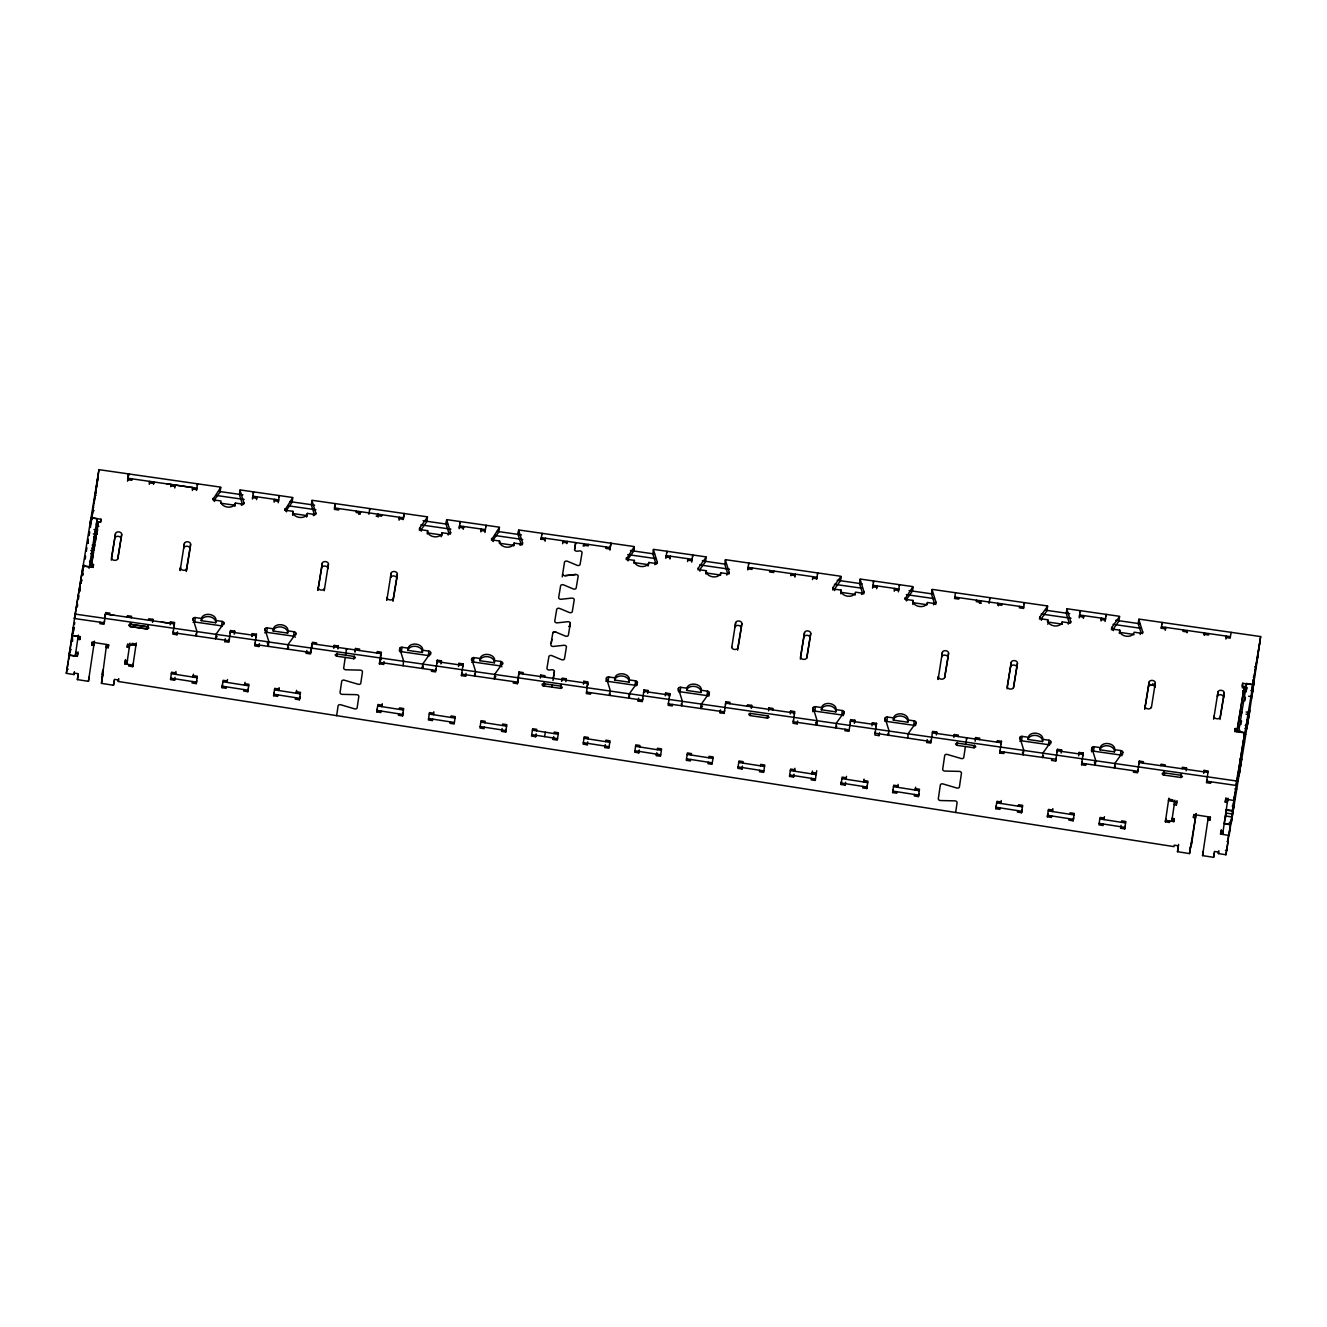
<?xml version="1.0" encoding="UTF-8"?>
<svg xmlns="http://www.w3.org/2000/svg" width="1327" height="1327" viewBox="0 0 1327 1327"><rect width="100%" height="100%" fill="white"/><g stroke="black" fill="none" stroke-linecap="round" stroke-linejoin="round"><path stroke-width="1.5" d="M1240.762 763.738L1241.06 761.582M92.326 545.215L94.051 544.684M1208.283 817.399L1202.561 855.616L1213.591 857.342L1214.47 851.453L1218.601 852.1L1218.385 853.576L1225.949 854.754L1228.172 841.418M1245.224 728.672L1246.766 728.921L1248.276 719.914M1245.29 728.191L1246.849 728.44L1249.354 711.902M668.443 703.028L668.344 703.857L724.36 711.902M999.961 751.513L1055.96 759.276M90.452 522.241L90.999 517.795L100.985 519.239L100.62 522.191L98.447 521.826L91.065 567.143M132.103 478.848L131.854 480.291L127.724 479.694L128.686 473.921L98.961 469.658L90.949 523.75M93.918 545.463L93.371 548.499L92.21 548.316M98.447 521.826L97.899 526.255L98.795 526.388M93.122 567.442L93.487 564.489L91.43 564.191M100.056 622.197L99.873 623.673L104.004 624.271L105.447 614.019L114.072 615.247M105.264 615.496L105.447 614.019M111.302 560.143L115.499 533.636A3.135 2.19 7 0 1 118.966 531.911A3.135 2.19 7 0 1 121.702 534.532L117.838 559.032M127.558 481.203L128.636 473.921L220.796 487.158L220.1 492.002L213.813 500.76M128.42 475.763L128.636 473.921M130.063 626.51L130.328 624.287L147.562 626.759L148.939 627.986L147.38 628.998L129.88 626.477L128.619 625.166L130.013 624.254L147.529 626.759L147.28 628.981L130.063 626.51L130.66 622.894L130.295 624.271M149.304 484.338L149.669 481.369L149.42 482.812L153.55 483.41M153.517 484.189L153.799 481.966L153.584 483.642M152.555 622.313L152.92 619.361L148.79 618.764L148.541 620.207M170.752 486.661L171.017 484.438L127.923 478.251M174.782 487.988L175.147 485.035L192.714 487.556L192.365 490.526M170.121 624.835L170.486 621.882L174.617 622.479L172.908 634.157L177.038 634.754L177.519 631.868M180.057 570.577L180.422 567.608A3.135 2.19 7 0 0 183.159 570.228A3.135 2.19 7 0 0 186.609 568.503L190.607 544.435A3.135 2.19 7 0 0 187.853 541.814A3.135 2.19 7 0 0 184.403 543.539L180.207 570.046M174.119 625.763L174.351 623.922L161.43 622.048M184.403 543.539L183.856 547.985A3.135 2.19 7 0 1 187.306 546.26A3.135 2.19 7 0 1 190.06 548.864L186.41 570.942M177.038 634.754L177.221 633.278M186.261 571.456L186.609 568.503M196.545 490.376L196.827 488.154L166.688 483.808M197.358 485.3L197.541 483.824L196.612 489.597L192.481 489L192.714 487.556M190.06 548.864L190.607 544.435M192.813 620.091L192.979 618.714A2.09 1.46 7 0 1 195.285 617.553L201.488 618.448A7.315 5.126 7 0 1 209.566 614.434A7.315 5.126 7 0 1 215.953 620.522L222.156 621.418A2.09 1.46 7 0 1 223.981 623.159L223.815 624.553M193.045 622.297A2.09 1.46 7 0 1 194.737 621.998L195.285 617.553M212.735 499.732L220.647 487.556M196.346 636.031L196.877 631.171L192.979 618.714M214.559 501.473L214.725 500.097A2.09 1.46 7 0 1 212.901 498.355M215.953 620.522L215.687 622.745L201.223 620.671L201.488 618.448M215.538 638.785L216.235 633.941L223.981 623.159M234.779 506.35A7.315 5.126 7 0 0 235.128 505.272L235.393 503.066L241.597 503.945A2.09 1.46 7 0 0 243.903 502.8L240.005 490.343M222.355 626.062A2.09 1.46 7 0 0 221.609 625.863L222.156 621.418M234.265 634.223L234.713 631.105L230.583 630.524L228.891 642.218L224.761 641.621L224.943 640.145M241.431 505.338L241.597 503.945M243.737 504.194L243.903 502.8M230.152 633.443L230.583 630.524M252.412 499.035L252.81 496.198L278.653 499.914L278.239 502.734M253.324 493.528L253.523 491.869L252.578 497.642L256.708 498.239L256.94 496.796L256.542 499.615M251.881 636.462L252.279 633.642L256.41 634.223L256.177 636.164M251.948 636.413L252.279 633.642M255.945 637.524L256.177 635.666L230.334 631.967M274.108 502.153L274.523 499.317L274.274 500.76L278.405 501.357L279.367 495.568L279.184 497.061M256.41 634.223L254.734 645.917L258.865 646.514L259.047 645.038M264.736 630.707L264.936 629.048A2.09 1.46 7 0 1 267.241 627.903L273.445 628.799A7.315 5.126 7 0 1 281.523 624.768A7.315 5.126 7 0 1 287.909 630.872L294.113 631.768A2.09 1.46 7 0 1 295.938 633.51L295.772 634.887M264.736 632.846A2.09 1.46 7 0 1 266.71 632.332L267.241 627.903M284.658 510.348L292.603 497.907M268.319 646.365L268.834 641.505L264.936 629.048M286.516 511.824L286.698 510.431A2.09 1.46 7 0 1 284.874 508.689M287.909 630.872L287.644 633.095L273.18 631.005L273.445 628.799M286.698 510.431L292.885 511.326L292.62 513.532L307.084 515.622L307.366 513.4L313.57 514.295A2.09 1.46 7 0 0 315.876 513.151L311.978 500.677M287.495 649.119L288.208 644.292L295.938 633.51M295.274 637.242A2.09 1.46 7 0 0 293.566 636.197L294.113 631.768M313.388 515.672L313.57 514.295M315.693 514.528L315.876 513.151M380.667 655.074L380.849 653.581L311.945 643.695L310.518 653.946L306.371 653.348L306.554 651.872M317.866 590.382L322.212 563.345A3.135 2.19 7 0 1 325.679 561.62A3.135 2.19 7 0 1 328.416 564.24L327.869 568.669A3.135 2.19 7 0 0 325.132 566.065A3.135 2.19 7 0 0 321.681 567.774L318.016 589.851M255.149 642.998L254.917 644.441L310.933 652.502L312.442 642.285L316.572 642.882L316.34 644.325M321.681 567.774L322.212 563.345M333.774 648.356L334.139 645.403L338.269 646L337.904 648.953M337.041 653.995L336.776 656.202L337.191 653.68M360.231 513.897L360.513 511.675L360.264 513.118L356.134 512.521L356.382 511.077M353.745 658.64L354.276 656.467L336.793 653.962L335.101 654.941L336.394 656.152L353.994 658.69L355.437 657.661L354.027 656.434M354.989 652.138L355.503 648.472L359.634 649.069L359.385 650.512M355.138 651.424L355.503 648.472M378.361 516.916L377.349 516.352L378.245 514.212M386.771 600.268L387.119 597.316A3.135 2.19 7 0 0 389.873 599.92A3.135 2.19 7 0 0 393.323 598.212L397.32 574.143A3.135 2.19 7 0 0 394.567 571.522A3.135 2.19 7 0 0 391.117 573.247L386.92 599.754M384.017 661.543L383.536 664.429L379.406 663.832L380.849 653.581M380.351 657.661L379.837 662.389L435.787 670.434L436.036 668.99M391.117 573.247L390.569 577.676A3.135 2.19 7 0 1 394.019 575.968A3.135 2.19 7 0 1 396.773 578.572L393.107 600.633M399.062 520.217L399.427 517.265L399.195 518.708L403.325 519.305L404.287 513.532L427.51 516.866L426.813 521.71L420.526 530.468M383.536 664.429L383.719 662.953M392.958 601.164L393.323 598.212M403.093 519.67L404.038 513.483L311.945 500.262L311.43 505.123L314.599 515.241M403.773 515.705L404.038 513.483M396.773 578.572L397.32 574.143M399.394 650.91L399.692 648.405A2.09 1.46 7 0 1 401.998 647.261L408.202 648.157A7.315 5.126 7 0 1 416.263 644.142A7.315 5.126 7 0 1 422.666 650.23L428.87 651.126A2.09 1.46 7 0 1 430.694 652.867L430.462 654.808M400.09 651.839A2.09 1.46 7 0 1 401.451 651.706L401.998 647.261M419.349 530.269L419.614 528.046L427.36 517.265M403.06 665.739L403.59 660.863L399.692 648.405M421.273 531.182L421.439 529.788A2.09 1.46 7 0 1 419.614 528.046M422.666 650.23L422.401 652.453L407.92 650.379L408.202 648.157M427.36 534.018A7.315 5.126 7 0 1 427.377 532.907L427.642 530.684L421.439 529.788M422.251 668.493L422.799 664.047M441.062 536.722A7.315 5.126 7 0 0 441.841 534.98L442.107 532.757L448.31 533.653A2.09 1.46 7 0 0 450.616 532.509L446.718 520.051L446.171 524.48L449.107 533.836M429.251 655.853A2.09 1.46 7 0 0 428.322 655.555L428.87 651.126M446.154 524.065L446.701 519.62L499.483 527.201L498.77 532.044L492.483 540.802M448.144 535.046L448.31 533.653M431.657 669.836L431.474 671.313L435.604 671.91L437.296 660.216L441.427 660.813L441.194 662.754M450.417 534.167L450.616 532.509M436.865 663.152L437.047 661.659L462.891 665.374M436.981 662.72L437.296 660.216M440.979 663.931L441.427 660.813M459.125 528.727L459.524 525.907L485.35 529.606L485.135 531.463M460.021 523.419L460.237 521.561L459.291 527.35L463.422 527.93L463.654 526.487L463.256 529.324M458.545 666.453L458.993 663.334L463.123 663.931L462.708 666.851M466.059 673.336L465.578 676.223L461.448 675.625L463.123 663.931M480.822 531.845L481.22 529.025L480.988 530.468L485.118 531.049L486.08 525.276L485.898 526.753M465.578 676.223L465.76 674.746M484.952 532.442L485.118 531.049M471.483 660.133L471.649 658.756A2.09 1.46 7 0 1 473.955 657.611L480.158 658.491A7.315 5.126 7 0 1 488.236 654.476A7.315 5.126 7 0 1 494.623 660.581L500.826 661.46A2.09 1.46 7 0 1 502.651 663.201L502.485 664.595M471.715 662.339A2.09 1.46 7 0 1 473.424 662.04L473.955 657.611M491.372 540.056L499.317 527.599M475.033 676.073L475.547 671.213L471.649 658.756M493.229 541.516L493.412 540.139A2.09 1.46 7 0 1 491.571 538.397M494.623 660.581L494.357 662.787L479.893 660.713L480.158 658.491M493.412 540.139L499.599 541.018L499.334 543.241L513.798 545.314L514.08 543.108L520.267 543.987A2.09 1.46 7 0 0 522.573 542.843L518.675 530.385L518.144 534.831L521.312 544.949M494.208 678.827L494.905 674L502.651 663.201M501.905 666.801A2.09 1.46 7 0 0 500.279 665.905L500.826 661.46M518.127 534.399L518.658 529.954L634.223 546.575L633.676 551.004M520.101 545.38L520.267 543.987M522.34 544.783L522.573 542.843M513.483 681.597L513.3 683.073L517.43 683.67L517.912 680.784M461.63 674.149L517.547 682.178L518.077 677.749M517.43 683.67L518.575 675.957M518.675 674.929L519.039 671.976L523.17 672.557L522.938 674M541.134 539.459L541.35 537.651L610.254 547.553L610.967 543.224L610.785 544.7M541.897 534.764L542.08 533.321L541.034 539.094L545.165 539.691L545.414 538.248L545.049 541.2M540.371 678.047L540.736 675.095L544.883 675.675L544.634 677.118M543.722 683.687L543.373 685.893L560.823 688.398L562.349 687.602L561.089 686.192L543.639 683.67C538.928 684.002 546.591 689.725 544.02 682.045M562.615 543.722L562.98 540.769L562.731 542.212L566.878 542.809L567.11 541.366L566.845 543.572M562.217 576.88L564.506 562.233A2.09 1.46 7 0 1 567.392 561.238L577.212 565.368A2.09 1.46 7 0 0 580.115 564.357L582.039 552.679A2.09 1.46 7 0 0 579.6 550.921L577.145 551.186A2.09 1.46 7 0 1 574.591 549.428L575.719 542.594L574.608 549.428M551.999 687.137L552.264 684.914M552.977 680.585L554.371 671.528A2.09 1.46 7 0 0 551.833 669.77L549.378 670.035A2.09 1.46 7 0 1 546.956 668.277L548.897 656.6A2.09 1.46 7 0 1 551.767 655.604L561.603 659.718A2.09 1.46 7 0 0 564.489 658.723L566.413 647.045A2.09 1.46 7 0 0 563.975 645.27L553.276 646.448A2.09 1.46 7 0 1 550.854 644.69L552.795 633.012A2.09 1.46 7 0 1 555.665 632.017L565.501 636.131A2.09 1.46 7 0 0 568.387 635.135L570.328 623.458A2.09 1.46 7 0 0 567.89 621.683L557.191 622.861A2.09 1.46 7 0 1 554.769 621.102L556.693 609.425A2.09 1.46 7 0 1 559.579 608.413L569.416 612.543A2.09 1.46 7 0 0 572.302 611.548L574.226 599.87A2.09 1.46 7 0 0 571.788 598.095L561.089 599.273A2.09 1.46 7 0 1 558.667 597.515L560.608 585.837A2.09 1.46 7 0 1 563.477 584.825L573.314 588.956A2.09 1.46 7 0 0 576.2 587.944L578.141 576.283A2.09 1.46 7 0 0 575.702 574.508L565.003 575.686A2.09 1.46 7 0 1 562.582 573.911M561.653 681.398L562.117 678.163L566.247 678.744L565.883 681.713M569.963 626.41L570.311 623.458M583.449 684.234L583.814 681.282L587.944 681.862L586.998 687.651M587.546 685.18L587.778 683.322L518.874 673.419M590.648 692.694L590.465 694.17L586.335 693.573L587.778 683.322M609.922 550.141L610.254 547.553M605.991 681.448L606.406 678.114A2.09 1.46 7 0 1 608.711 676.969L614.915 677.865A7.315 5.126 7 0 1 622.977 673.851A7.315 5.126 7 0 1 629.38 679.938L635.583 680.834A2.09 1.46 7 0 1 637.408 682.576L637.06 685.346M607.185 681.431A2.09 1.46 7 0 1 608.164 681.398L608.711 676.969M626.128 559.413L634.074 546.973L633.526 551.402L627.24 560.176M609.773 695.431L610.304 690.571L606.406 678.114M627.986 560.89L628.152 559.496A2.09 1.46 7 0 1 626.327 557.755M629.38 679.938L629.114 682.161L614.633 680.071L614.915 677.865M634.041 563.361A7.315 5.126 7 0 1 634.09 562.598L634.356 560.392L628.152 559.496M628.965 698.201L629.512 693.756L1236.747 781.022L1244.709 732.869L1234.724 731.442L1235.205 728.54L1237.262 728.838L1244.278 686.474L1242.221 686.175L1242.686 683.289L1252.688 684.732L1260.65 636.578L1138.798 619.079L1138.267 623.939L1141.203 633.278M653.431 549.743L657.329 562.217A2.09 1.46 7 0 1 655.024 563.361L648.82 562.466L648.555 564.688L634.09 562.598M636.28 685.777A2.09 1.46 7 0 0 635.036 685.263L635.583 680.834M647.725 693.357L648.14 690.521L644.01 689.924L642.318 701.618L638.187 701.021L638.37 699.545M654.858 564.738L655.024 563.361M657.164 563.593L657.329 562.217M643.578 692.843L644.01 689.924M665.822 558.435L666.237 555.598L692.064 559.314L691.666 562.15M666.768 552.745L666.95 551.269L666.005 557.041L670.135 557.639L670.367 556.195L670.135 558.136M669.969 559.032L670.135 557.639M665.291 695.879L665.706 693.042L669.836 693.639L669.422 696.559M687.535 561.553L687.933 558.717L687.701 560.658M672.474 704.438L672.291 705.931L668.161 705.334L669.836 693.639M692.561 556.826L692.794 554.985L691.831 560.757L687.701 560.16M678.097 690.67L678.362 688.448A2.09 1.46 7 0 1 680.668 687.303L686.872 688.199A7.315 5.126 7 0 1 694.95 684.185A7.315 5.126 7 0 1 701.336 690.272L707.54 691.168A2.09 1.46 7 0 1 709.364 692.91L709 695.962M678.777 691.881A2.09 1.46 7 0 1 680.121 691.749L680.668 687.303M698.052 570.029L698.284 568.089L706.03 557.307M681.73 705.782L682.26 700.921L678.362 688.448M699.943 571.224L700.109 569.83A2.09 1.46 7 0 1 698.284 568.089M701.336 690.272L701.071 692.495L686.606 690.422L686.872 688.199M706.03 574.077A7.315 5.126 7 0 1 706.047 572.949L706.312 570.726L700.109 569.83M700.921 708.535L701.469 704.09M720.428 575.387A7.315 5.126 7 0 0 720.511 575.022L720.777 572.8L726.98 573.695A2.09 1.46 7 0 0 729.286 572.551L725.388 560.094M708.087 696.012A2.09 1.46 7 0 0 706.992 695.613L707.54 691.168M726.814 575.089L726.98 573.695M729.12 573.944L729.286 572.551M724.608 710.459L724.144 713.379L720.014 712.781L720.196 711.305M724.144 713.379L725.869 701.684L729.999 702.282L729.75 703.725M725.504 704.654L725.869 701.684M735.639 622.745L735.092 627.19A3.135 2.19 7 0 1 738.558 625.465A3.135 2.19 7 0 1 741.295 628.086L741.843 623.64A3.135 2.19 7 0 0 739.106 621.036A3.135 2.19 7 0 0 735.639 622.745L731.774 647.244M747.748 569.897L748.063 567.342L816.968 577.262L816.735 579.103M748.61 564.456L748.793 563.013L725.371 559.662L724.857 564.522L727.777 573.878M750.468 713.395L750.203 715.618L767.537 718.106L769.063 717.31L767.802 715.9L750.468 713.395C747.084 712.533 750.12 717.924 750.435 714.175M751.331 708.353L751.696 705.4L747.565 704.803L747.333 706.246M768.565 710.841L768.914 707.872L773.06 708.469L772.812 709.912M790.875 575.769L791.157 573.546L790.909 575.006L795.055 575.586L795.288 574.143L794.923 577.112M790.262 713.959L790.627 710.99L794.757 711.587L793.048 723.281L797.179 723.878L797.66 720.976M794.309 714.507L794.491 713.03L725.604 703.111M800.33 659.154L804.527 632.647A3.135 2.19 7 0 1 807.994 630.939A3.135 2.19 7 0 1 810.731 633.543L806.866 658.043M812.489 579.634L812.854 576.681L812.622 578.124L816.752 578.705L817.714 572.932L840.936 576.266L840.389 580.712M797.179 723.878L797.361 722.386M817.498 574.409L817.681 572.932L748.793 563.013L747.864 568.819L751.994 569.399L752.227 567.956M812.771 710.592L813.119 707.822A2.09 1.46 7 0 1 815.425 706.677L821.629 707.556A7.315 5.126 7 0 1 829.69 703.542A7.315 5.126 7 0 1 836.093 709.646L842.297 710.526A2.09 1.46 7 0 1 844.121 712.267L843.839 714.49M812.804 711.753A2.09 1.46 7 0 1 814.878 711.106L815.425 706.677M832.726 589.951L833.041 587.463L840.787 576.681L840.24 581.11L833.953 589.868M816.487 725.139L817.034 720.71M834.7 590.581L834.865 589.205A2.09 1.46 7 0 1 833.041 587.463M836.093 709.646L835.811 711.853L821.347 709.779L821.629 707.556M840.854 593.816A7.315 5.126 7 0 1 840.787 592.306L841.069 590.084L834.865 589.205M835.678 727.893L836.375 723.066L844.121 712.267M843.259 715.734A2.09 1.46 7 0 0 841.749 714.971L842.297 710.526M845.083 729.253L844.901 730.729L849.031 731.326L850.474 721.075L876.318 724.791L874.875 735.042L879.005 735.622L879.486 732.736M861.571 594.446L861.737 593.069A2.09 1.46 7 0 0 864.043 591.908L860.145 579.451M863.811 593.849L864.043 591.908M850.292 722.552L850.723 719.632L854.853 720.229L854.406 723.331M872.536 588.143L873.63 581.259M872.718 587.164L872.95 585.307L898.777 589.022L899.507 584.693L899.407 585.522M873.448 582.818L873.614 581.342M876.666 588.74L877.081 585.904L876.848 587.347L872.718 586.75M871.972 725.852L872.42 722.751L876.55 723.348L876.085 726.632M875.173 732.836L875.356 731.758M894.249 591.261L894.647 588.425L894.415 589.868L898.545 590.465L898.727 589.387M879.005 735.622L879.187 734.146M898.379 591.859L898.777 589.022M884.711 721.208L885.076 718.156A2.09 1.46 7 0 1 887.381 717.011L893.585 717.907A7.315 5.126 7 0 1 901.647 713.893A7.315 5.126 7 0 1 908.05 719.98L914.253 720.876A2.09 1.46 7 0 1 916.078 722.618L915.779 725.106M885.855 721.473A2.09 1.46 7 0 1 886.834 721.457L887.381 717.011M904.832 599.19L912.744 587.015L912.196 591.444L905.91 600.219M888.443 735.473L888.974 730.613L885.076 718.156M906.656 600.932L906.822 599.539A2.09 1.46 7 0 1 904.997 597.797M908.05 719.98L907.784 722.203L893.32 720.13L893.585 717.907M912.362 591.046L912.893 586.617L860.128 579.036L859.597 583.897L862.766 594.015M912.943 604.531A7.315 5.126 7 0 1 912.76 602.657L913.026 600.434L906.822 599.539M907.635 738.243L908.332 733.4L916.078 722.618M932.101 589.802L935.999 602.259A2.09 1.46 7 0 1 933.694 603.403L927.49 602.508L927.225 604.73L912.76 602.657M914.95 725.819A2.09 1.46 7 0 0 913.706 725.305L914.253 720.876M933.528 604.797L933.694 603.403M935.734 604.465L935.999 602.259M936.348 734.942L936.713 731.99L932.582 731.393L930.857 743.087L926.727 742.49L926.909 741.013M938.007 679.49L938.371 676.521A3.135 2.19 7 0 0 941.108 679.142A3.135 2.19 7 0 0 944.575 677.417L948.556 653.348A3.135 2.19 7 0 0 945.819 650.728A3.135 2.19 7 0 0 942.352 652.453L938.156 678.96M942.352 652.453L941.805 656.898A3.135 2.19 7 0 1 945.272 655.173A3.135 2.19 7 0 1 948.009 657.777L944.691 677.848M948.009 657.777L948.556 653.348M953.914 737.464L954.279 734.511L958.409 735.108L958.177 736.551M956.883 745.31L957.364 742.423L956.916 745.326L957.149 743.087L974.516 745.592L975.793 746.802L974.101 747.798L956.734 745.293L955.473 743.983L957.016 743.07M981.416 603.155L980.338 602.989L980.636 600.783L980.404 602.226L976.274 601.629L976.506 600.186M974.4 745.575L974.134 747.798L974.549 745.26M975.129 741.246L975.627 737.58L979.774 738.177L979.525 739.62M998.385 605.775L997.871 603.254L997.622 604.697L1001.769 605.294L1002.001 603.851M1004.075 752.094L1003.892 753.57L999.762 752.973L1001.47 741.295L997.34 740.698L997.091 742.141M1001.105 744.248L1001.47 741.295M1007.044 688.862L1011.24 662.355A3.135 2.19 7 0 1 1014.707 660.63A3.135 2.19 7 0 1 1017.444 663.251L1013.579 687.751M1019.567 606.373L1019.335 607.816L1023.465 608.413L1023.681 606.97L954.777 597.067M1024.162 604.482L1024.394 602.64L1023.465 608.413M1019.65 738.907L1019.833 737.53A2.09 1.46 7 0 1 1022.138 736.369L1028.342 737.265A7.315 5.126 7 0 1 1036.404 733.25A7.315 5.126 7 0 1 1042.806 739.338L1049.01 740.234A2.09 1.46 7 0 1 1050.835 741.975L1050.586 743.916M1019.75 741.212A2.09 1.46 7 0 1 1021.591 740.814L1022.138 736.369M1039.505 619.112L1039.754 617.171L1047.501 606.373M1023.2 754.847L1023.731 749.987L1019.833 737.53M1041.413 620.29L1041.579 618.896A2.09 1.46 7 0 1 1039.754 617.171M1042.806 739.338L1042.524 741.561L1028.06 739.487L1028.342 737.265M1041.579 618.896L1047.783 619.792L1047.501 622.015L1061.982 624.088L1062.247 621.882L1068.451 622.761A2.09 1.46 7 0 0 1070.756 621.617L1066.858 609.159M1042.392 757.601L1043.088 752.757L1050.835 741.975M1049.557 745.077A2.09 1.46 7 0 0 1048.463 744.679L1049.01 740.234M1051.797 758.961L1051.614 760.437L1055.745 761.034L1056.226 758.132L1055.927 759.542M1068.285 624.154L1068.451 622.761M1070.59 623.01L1070.756 621.617M1055.745 761.034L1057.42 749.34L1061.567 749.921L1061.119 753.039M1057.005 752.26L1057.42 749.34M1079.249 617.835L1079.664 615.015L1105.491 618.73L1106.22 614.384L1105.972 616.325M1080.145 612.527L1080.377 610.685L1079.415 616.458L1083.562 617.055L1083.794 615.612L1083.379 618.432M1078.652 755.843L1079.133 752.459L1083.263 753.039L1083.097 754.433M1078.884 754.399L1079.133 752.459M1085.901 763.854L1085.718 765.331L1081.588 764.734L1082.368 758.463M1082.849 755.975L1083.263 753.039M1100.946 620.953L1101.36 618.133L1101.128 619.576L1105.258 620.173L1105.557 618.365M1105.092 621.55L1105.491 618.73M1091.457 750.634L1091.789 747.864A2.09 1.46 7 0 1 1094.095 746.719L1100.299 747.599A7.315 5.126 7 0 1 1108.36 743.584A7.315 5.126 7 0 1 1114.763 749.689L1120.967 750.584A2.09 1.46 7 0 1 1122.791 752.326L1122.526 754.532M1091.474 751.795A2.09 1.46 7 0 1 1093.548 751.148L1094.095 746.719M1111.445 629.728L1111.711 627.505L1119.457 616.723M1095.157 765.181L1095.704 760.753M1113.37 630.624L1113.535 629.247A2.09 1.46 7 0 1 1111.711 627.505M1114.763 749.689L1114.498 751.911L1100.017 749.821L1100.299 747.599M1119.457 633.477A7.315 5.126 7 0 1 1119.474 632.349L1119.739 630.143L1113.535 629.247M1114.348 767.935L1115.045 763.108L1122.791 752.326M1121.929 755.776A2.09 1.46 7 0 0 1120.419 755.013L1120.967 750.584M1140.241 634.488L1140.407 633.112A2.09 1.46 7 0 0 1142.713 631.951L1138.815 619.493M1142.514 633.626L1142.713 631.951M1133.623 770.705L1133.44 772.198L1137.571 772.778L1139.279 761.101L1143.426 761.698L1143.177 763.141M1144.72 709.182L1149.066 682.161A3.135 2.19 7 0 1 1152.516 680.436A3.135 2.19 7 0 1 1155.27 683.057L1154.722 687.486A3.135 2.19 7 0 0 1151.985 684.881A3.135 2.19 7 0 0 1148.518 686.59L1144.869 708.668M1138.931 764.053L1139.279 761.101M1148.518 686.59L1149.066 682.161M1165.288 630.325L1165.653 627.372L1165.421 628.816L1161.274 628.218L1161.49 626.775L1230.394 636.678M1162.021 623.922L1162.203 622.446L1161.274 628.218M1187.084 632.714L1187.35 630.491L1187.101 632.432M1186.122 770.838L1186.471 767.885L1182.34 767.288L1182.108 768.731M1204.302 635.185L1204.584 632.962L1204.319 634.903M1203.689 773.359L1204.053 770.406L1208.184 771.004L1206.475 782.681L1210.606 783.278L1210.788 781.802M1213.608 719.085L1213.973 716.132A3.135 2.19 7 0 0 1216.71 718.736A3.135 2.19 7 0 0 1220.177 717.028L1224.158 692.943A3.135 2.19 7 0 0 1221.421 690.339A3.135 2.19 7 0 0 1217.954 692.064L1213.757 718.57M1217.954 692.064L1217.406 696.493A3.135 2.19 7 0 1 1220.873 694.784A3.135 2.19 7 0 1 1223.61 697.388L1219.961 719.45M1225.916 639.033L1226.281 636.081L1226.048 637.524L1230.179 638.121L1231.124 632.349M1223.61 697.388L1224.158 692.943M1234.84 731.509L1235.205 728.54M1242.321 686.258L1242.686 683.289M1236.897 731.807L1237.262 728.838M1237.162 730.63L1244.278 686.474M1206.923 779.762L1206.674 781.205L1236.2 785.451L1236.747 781.022M1244.709 732.869L1236.183 785.451M1252.141 689.161L1252.688 684.732M1256.304 666.652L1260.65 636.578M1247.314 725.869L1245.34 725.57M1082.268 759.094L1083.031 754.482L1057.188 750.783M73.648 627.273L72.786 633.908M74.395 671.661L73.914 674.547L66.35 673.37L68.357 661.393M93.935 545.181L92.409 544.833M69.485 654.41L69.684 652.95M69.75 652.453L70.994 643.827M77.314 607.003L77.646 604.565M85.21 559.115L85.625 556.195M92.276 547.835L93.437 548.018L95.942 531.513L91.198 561.537L89.655 561.304M1229.067 835.794L1232.136 815.491M1236.847 788.885L1241.591 758.828L1239.086 775.35L1237.527 775.117M1244.61 741.975L1249.337 711.985M72.62 633.576L73.599 627.588M88.992 535.063L89.224 533.272L88.942 535.428M80.93 583.233L81.461 580.181L81.129 582.055M95.859 532.094L94.698 531.911M1234.475 799.202L1234.74 797.228L1234.375 799.285M1232.999 810.648L1233.297 808.491L1232.949 810.366M1225.982 813.186L1224.24 823.437L1230.428 824.415L1233.828 805.738L1231.307 822.276L1230.146 822.093M1248.525 716.812L1248.823 714.672L1248.491 716.53M1249.271 712.516L1246.169 712.035M1252.19 692.213L1251.925 694.154L1252.29 692.13M66.35 673.37L74.909 615.877M75.042 614.982L76.336 614.285M90.186 523.618L91.049 517.729L97.236 518.691L96.373 524.596M90.385 527.549L91.049 523.037M91.513 519.919L92.26 514.843M95.08 495.568L98.032 478.4M91.762 518.708L93.487 507.047M94.035 503.364L94.947 497.227M95.113 495.999L98.364 474.087M71.16 649.567L69.999 649.384L69.037 655.156L75.224 656.135L78.127 636.479L71.94 635.517L73.665 629.861M89.058 568.321L97.236 518.691M73.914 674.547L74.13 673.071L78.26 673.718L77.397 679.606L88.428 681.332L89.141 677.002M69.07 654.941L77.314 656.235L77.762 653.299L75.689 652.967M78.376 635.036L77.729 639.216L79.786 639.531L80.217 636.595L71.973 635.301M97.568 521.843L94.117 544.319M97.319 532.973L97.103 534.449L93.321 533.852M88.428 681.332L94.433 641.14L93.719 645.486L91.663 645.154L92.094 642.218L108.598 644.789L108.167 647.742L106.094 647.41L106.575 644.524M114.222 680.933L113.492 685.263L101.466 683.372L106.525 645.022M102.179 679.042L102.826 670.102L102.113 674.431M113.492 685.263L114.371 679.374L118.501 680.005L118.285 681.481L1174.013 846.626L1174.229 845.166L1178.359 845.813M132.999 665.175L124.755 663.882L125.186 660.929L127.243 661.261M129.946 643.114L129.283 647.51L127.21 647.178L127.641 644.242L135.901 645.519L136.316 642.998M129.714 644.557L126.811 664.213L127.475 660.232M128.868 664.528L128.653 666.005L132.783 666.652L133.231 663.732M131.771 644.889L131.987 643.413L136.117 644.059L132.783 666.652M175.927 671.462L175.446 674.348L175.662 672.872L171.531 672.225L170.453 679.59L174.583 680.237L174.799 678.76M192.332 681.514L192.116 682.99L196.247 683.637L196.728 680.734M196.247 683.637L197.325 676.256L193.211 675.625L192.979 677.085L193.46 674.199M226.386 686.839L226.154 688.315L222.04 687.668L223.118 680.303L227.249 680.95L227.033 682.41L227.514 679.524M243.919 689.576L243.704 691.052L247.834 691.699L248.298 688.813M247.834 691.699L248.912 684.334L244.782 683.687L244.566 685.163L245.047 682.277M277.957 694.9L277.741 696.376L273.611 695.73L274.706 688.365L278.836 689.012L278.62 690.488L279.101 687.602M295.506 697.654L295.291 699.13L299.404 699.777L299.885 696.874M299.404 699.777L300.499 692.395L296.369 691.749L296.153 693.225L296.634 690.339M336.643 715.651L338.103 705.815A2.09 1.493 9.4 0 1 340.707 704.753L354.541 708.834A2.09 1.493 9.4 0 0 357.162 707.755L358.821 696.509A2.09 1.493 9.4 0 0 356.631 694.668L342.25 694.353A2.09 1.493 9.4 0 1 340.06 692.512L341.719 681.265A2.09 1.493 9.4 0 1 344.34 680.187L358.174 684.268A2.09 1.493 9.4 0 0 360.795 683.206L362.453 671.943A2.09 1.493 9.4 0 0 360.264 670.118L345.883 669.787A2.09 1.493 9.4 0 1 343.693 667.962L345.252 657.429M345.567 655.223L346.612 648.671L346.413 650.048M368.889 514.279L369.802 508.573L369.586 510.099M381.131 711.04L380.915 712.516L376.785 711.869L377.88 704.504L381.994 705.151L381.778 706.627L382.259 703.741M398.664 713.793L398.448 715.27L402.579 715.9L403.06 713.014M399.327 709.364L399.543 707.888L403.657 708.535L402.579 715.9M432.718 719.118L432.502 720.594L428.372 719.947L429.45 712.566L433.581 713.213L433.365 714.689L433.846 711.803M450.251 721.855L450.035 723.331L454.166 723.978L455.244 716.613L451.114 715.966L450.898 717.443M484.289 727.179L484.073 728.656L479.959 728.009L481.037 720.644L485.168 721.291L484.952 722.767M506.217 729.153L505.736 732.04L501.623 731.393L501.838 729.933M502.485 725.504L502.701 724.028L506.831 724.675L505.736 732.04M536.539 730.829L536.755 729.352L532.625 728.705L531.53 736.087L535.66 736.734L535.876 735.258M544.651 736.618L545.297 732.205M554.072 733.582L554.288 732.106L558.418 732.753L557.323 740.118L553.193 739.471L553.425 737.994M588.11 738.907L588.325 737.43L584.212 736.784L583.117 744.148L587.247 744.795L587.463 743.319M605.659 741.644L605.875 740.167L610.005 740.814L608.911 748.179L604.78 747.532L604.996 746.073M639.697 746.968L639.913 745.492L635.782 744.845L634.704 752.227L638.834 752.857L639.05 751.397M657.23 749.705L657.462 748.246L661.576 748.892L660.498 756.257L656.367 755.61L656.583 754.134M690.637 759.459L690.405 760.935L686.291 760.288L687.369 752.923L691.5 753.57L691.284 755.046M708.17 762.196L707.955 763.672L712.085 764.319L713.163 756.954L709.033 756.307L708.817 757.783M742.871 763.108L743.087 761.632L738.957 760.985L737.862 768.35L741.992 768.996L742.208 767.537M759.757 770.274L759.525 771.75L763.655 772.397L764.75 765.015L760.62 764.385L760.404 765.845M794.923 768.283L794.442 771.169L794.674 769.71L790.544 769.063L789.449 776.428L793.579 777.075L793.795 775.598M811.328 778.335L811.112 779.812L815.242 780.458L816.337 773.094L812.207 772.447L811.991 773.923L812.472 771.037M845.647 782.25L845.166 785.136L841.036 784.489L842.131 777.124L846.244 777.771L846.029 779.248L846.51 776.361M845.166 785.136L845.382 783.66M862.915 786.413L862.699 787.89L866.83 788.537L867.311 785.634M866.83 788.537L867.908 781.155L863.794 780.508L863.578 781.985L864.043 779.098M896.969 791.738L896.737 793.214L892.623 792.567L893.701 785.202L897.832 785.849L897.616 787.309L898.097 784.423M914.502 794.475L914.286 795.951L918.417 796.598L918.881 793.712M918.417 796.598L919.495 789.233L915.365 788.586L915.149 790.063L915.63 787.176M955.639 812.472L957.099 802.686A2.09 1.493 9.4 0 0 954.909 800.861L940.511 800.546A2.09 1.493 9.4 0 1 938.322 798.705L940.345 785.003A2.09 1.493 9.4 0 1 942.966 783.925L956.8 788.006A2.09 1.493 9.4 0 0 959.421 786.928L961.445 773.226A2.09 1.493 9.4 0 0 959.255 771.385L944.874 771.07A2.09 1.493 9.4 0 1 942.684 769.245L944.708 755.527A2.09 1.493 9.4 0 1 947.329 754.449L961.146 758.53A2.09 1.493 9.4 0 0 963.767 757.452L965.392 746.537M965.708 744.331L966.753 737.779L966.537 739.305M989.03 603.403L989.942 597.681L989.726 599.207M1000.127 807.878L999.911 809.354L995.781 808.707L996.876 801.342L1001.006 801.972L1000.79 803.449L1001.255 800.563M1017.66 810.615L1017.444 812.091L1021.574 812.738L1022.055 809.852M1018.323 806.202L1018.539 804.726L1022.669 805.373L1021.574 812.738M1051.714 815.939L1051.498 817.415L1047.368 816.768L1048.463 809.404L1052.576 810.051L1052.361 811.527L1052.842 808.641M1069.247 818.693L1069.031 820.152L1073.161 820.799L1073.643 817.913M1069.91 814.264L1070.126 812.788L1074.256 813.434L1073.161 820.799M1103.301 824.017L1103.085 825.494L1098.955 824.847L1100.033 817.465L1104.164 818.112L1103.948 819.588L1104.429 816.702M1125.23 825.991L1124.749 828.877L1120.618 828.23L1120.834 826.754M1121.481 822.342L1121.697 820.866L1125.827 821.513L1124.749 828.877M1169.717 820.998L1169.485 822.475L1165.371 821.828L1168.705 799.219L1172.836 799.866L1172.604 801.342M1174.677 801.674L1171.774 821.313L1172.305 818.062M1165.587 820.351L1173.831 821.645L1174.279 818.693L1172.205 818.361M1174.909 800.231L1174.246 804.61L1176.303 804.942L1176.734 801.989L1168.49 800.695L1168.905 798.174M1190.236 849.247L1189.523 853.576L1177.497 851.702L1178.641 844.42M1190.651 846.278L1190.186 849.164L1196.191 813.501L1195.478 817.83L1193.421 817.498L1193.852 814.562L1210.357 817.133L1209.925 820.086L1207.852 819.771L1208.333 816.868M1189.523 853.576L1190.684 846.311M1191.497 844.851L1195.478 817.83M1229.764 829.574L1228.802 835.363L1220.558 834.086L1220.989 831.133L1223.046 831.448M1228.056 798.141L1227.326 802.47L1225.269 802.155L1225.7 799.202L1233.961 800.496L1235.105 794.259L1234.425 799.584M1227.774 799.517L1222.615 834.384L1223.262 830.536M1226.579 809.221L1226.015 813.053L1232.202 814.015L1233.131 807.927M1244.179 691.035L1243.747 693.971L1244.228 691.085L1246.235 691.35M1241.574 713.478L1241.79 712.002M1245.754 689.393L1246.617 683.505L1252.804 684.467L1251.942 690.355M1244.826 700.888L1245.373 697.239L1245.141 698.682M1246.02 691.749L1246.816 687.486M1225.949 854.754L1230.378 824.764L1224.191 823.785M1236.93 780.84L1232.385 811.079L1226.198 810.117M1243.499 741.395L1243.714 739.919M1243.963 738.509L1260.103 641.024M1254.695 666.751L1256.238 667L1251.577 697.057L1254.197 680.801M1232.153 814.314L1232.003 815.276M72.322 636.894L72.487 640.991M79.686 591.212L80.3 587.181M79.935 590.979L80.25 588.989M81.146 583.017L81.611 580.032M87.93 543.34L88.312 540.072M89.075 535.096L89.523 532.11M1225.733 817.316L1226.33 813.335M68.556 660.166L69.817 654.825M78.426 599.058L78.957 595.69M87.599 543.357L88.229 539.226M1228.188 841.268L1228.255 836.043M1248.309 719.765L1249.852 710.327M72.288 635.683L71.144 642.882M86.321 551.319L86.902 547.703M1239.717 731.741L1239.949 730.298M88.262 541.2L87.964 543.141M1246.103 691.666L1246.75 687.718M98.961 469.658L74.445 618.515L104.219 622.794L104.518 620.986M95.063 495.784L95.876 490.874M73.3 629.346L73.632 627.903L73.367 628.965M81.063 582.42L81.627 579.634M88.826 535.511L89.572 531.629M91.546 519.454L92.177 518.077M92.227 515.058L92.376 516.568M92.824 511.459L93.719 510.845M72.338 637.176L72.421 641.488M73.035 632.979L73.731 628.799M74.428 624.602L74.76 622.512M82.539 575.603L82.888 573.496M83.916 567.226L84.264 565.12M89.191 535.362L89.539 533.272M75.224 656.135L75.888 652.154M90.452 566.098L91.148 561.902L89.606 561.669M91.314 565.982L93.504 552.745M93.952 550.091L94.831 544.8M95.262 542.146L96.141 536.854M96.572 534.2L97.452 528.909M79.786 639.531L80.267 636.645M77.314 656.235L78.044 651.905M93.487 564.489L93.023 567.375L83.02 565.932L74.511 618.515L75.058 614.086L173.638 628.252M100.504 522.125L100.985 519.239M77.397 679.606L78.111 675.277M91.663 645.154L92.127 642.268M115.499 533.636L111.518 557.705A3.135 2.19 7 0 0 114.271 560.326A3.135 2.19 7 0 0 117.721 558.601L121.702 534.532M104.767 618.349L105.729 612.576L109.859 613.174L109.627 614.617L170.254 623.325L170.486 621.882M101.466 683.372L102.826 674.63M108.167 647.742L108.648 644.856M127.193 617.138L127.425 615.695L131.555 616.292L131.323 617.735M118.285 681.481L118.75 678.595M127.21 647.178L127.691 644.292M124.755 663.882L125.468 659.552M147.247 628.981L147.745 625.399M170.752 486.395L171.017 484.438M147.28 628.981L147.828 625.73M152.688 620.804L152.92 619.361M175.147 485.035L174.915 486.478L170.785 485.881M173.422 630.889L173.124 632.697L229.073 640.725L229.372 638.934M174.583 680.237L175.064 677.351M224.761 641.621L225.242 638.735M222.04 687.668L222.521 684.782M234.481 632.548L234.713 631.105M258.865 646.514L259.346 643.628M273.611 695.73L274.092 692.843M306.371 653.348L306.852 650.462M335.134 503.597L334.421 507.926L403.325 517.829M310.933 652.502L311.181 651.043M335.383 503.63L334.437 509.402L338.567 509.999L338.8 508.556M324.219 590.731L328.416 564.24M333.906 646.846L334.139 645.403M336.527 656.168L337.008 653.282M338.037 647.443L338.269 646M354.027 658.673L354.409 656.152M381.861 514.743L381.629 516.186L377.498 515.589L377.664 514.212M376.968 653.033L377.2 651.59L381.33 652.187L380.185 660.232M379.406 663.832L380.136 660.597M376.785 711.869L377.266 708.983M458.76 664.777L458.993 663.334M461.448 675.625L461.862 672.706M501.623 731.393L502.087 728.506M517.547 682.178L519.039 671.976M540.504 676.538L540.736 675.095M535.66 736.734L536.141 733.831M551.269 643.28L551.932 639.398M553.259 678.362L554.387 671.528M561.105 684.798L560.608 688.365L561.255 684.516M553.193 739.471L553.674 736.585M566.015 680.204L566.247 678.744M588.475 544.435L588.243 545.878L584.112 545.281L584.344 543.838L584.079 546.06L583.001 545.895M583.581 682.725L583.814 681.282M606.041 546.956L605.809 548.399L609.939 548.996L610.901 543.224M587.247 744.795L587.728 741.909M604.78 747.532L605.261 744.646M638.187 701.021L638.669 698.135M642.749 698.699L642.5 700.142L586.451 692.08M647.891 691.964L648.14 690.521M638.834 752.857L639.299 749.971M665.474 694.485L665.706 693.042M656.367 755.61L656.848 752.724M720.014 712.781L720.495 709.895M741.843 623.64L737.862 647.709A3.135 2.19 7 0 1 734.395 649.434A3.135 2.19 7 0 1 731.658 646.83M737.646 650.147L740.964 630.093M769.793 570.477L769.56 571.937L773.691 572.518L773.94 571.074M751.464 706.843L751.696 705.4M741.992 768.996L742.473 766.11M768.681 709.315L768.914 707.872M790.378 712.433L790.627 710.99M804.527 632.647L800.546 656.716A3.135 2.19 7 0 0 803.299 659.337A3.135 2.19 7 0 0 806.75 657.611L810.731 633.543M793.563 719.997L793.264 721.805L849.214 729.85M793.579 777.075L794.06 774.188M816.752 770.722L816.122 774.57L790.328 770.539M850.541 720.71L850.723 719.632M841.036 784.489L841.517 781.603M854.605 721.672L854.853 720.229M872.171 724.194L872.42 722.751M876.367 724.426L876.55 723.348M875.107 733.201L931.073 741.611L931.372 739.803M892.623 792.567L893.104 789.681M926.727 742.49L927.208 739.603M955.523 592.738L954.561 598.51L958.708 599.107L958.94 597.664M936.464 733.433L936.713 731.99M954.03 735.954L954.279 734.511M975.395 739.023L975.627 737.58M1011.24 662.355L1007.259 686.424A3.135 2.19 7 0 0 1009.996 689.045A3.135 2.19 7 0 0 1013.463 687.32L1017.444 663.251M999.762 752.973L1000.21 750.07M995.781 808.707L996.262 805.821M1047.368 816.768L1047.849 813.882M1061.318 751.364L1061.567 749.921M1081.588 764.734L1082.003 761.814M1120.618 828.23L1121.099 825.344M1138.019 769.859L1137.786 771.302L1081.77 763.257M1152.931 683.521L1152.699 684.964L1148.568 684.334M1151.405 707.556L1155.27 683.057M1160.743 765.662L1160.992 764.219L1165.123 764.816L1164.89 766.26M1183.22 629.894L1182.987 631.337L1187.118 631.934M1164.094 771.451L1163.613 775.018L1180.964 777.506L1182.49 776.71L1181.229 775.3L1163.862 772.795C1159.267 772.745 1165.952 778.667 1164.161 771.767M1165.371 821.828L1165.819 818.908M1181.312 773.923L1180.848 777.506L1181.378 774.255M1176.303 804.942L1177.016 800.612M1173.831 821.645L1174.312 818.742M1186.238 769.328L1186.471 767.885M1208.715 633.56L1208.466 635.003L1204.335 634.406M1177.497 851.702L1178.21 847.372M1193.421 817.498L1193.885 814.612M1203.805 771.85L1204.053 770.406M1202.561 855.616L1203.274 851.287M1209.925 820.086L1210.406 817.2M1213.591 857.342L1214.321 853.012M1225.269 802.155L1225.982 797.809M1220.558 834.086L1221.271 829.74M1218.385 853.576L1218.849 850.69M1246.617 683.505L1238.655 731.641L1244.842 732.604M1240.878 724.658L1241.508 720.909M1235.105 793.198L1235.354 791.755M1256.901 661.825L1257.863 656.052M1251.328 699.644L1251.56 698.201M1240.712 763.456L1241.044 761.582M1247.347 725.703L1245.423 725.189M1190.9 844.835L1192.21 840.505M285.769 511.111L292.073 502.336L292.769 497.509L239.988 489.912L239.457 494.772L242.625 504.907M215.687 638.387L217.147 636.363M287.66 648.721L288.623 647.377M430.694 652.867L422.948 663.649L422.401 668.095L423.379 666.735M494.374 678.429L495.817 676.405M699.677 569.83L705.483 561.752L706.196 556.909L653.415 549.328L652.884 554.188L656.052 564.307M637.408 682.576L629.662 693.357L629.114 697.786L629.595 697.123M709.364 692.91L701.618 703.692L701.071 708.137L702.53 706.113M835.828 727.495L836.79 726.151M1041.148 618.896L1046.953 610.818L1047.65 605.975L932.085 589.37L931.554 594.231L934.722 604.349M1112.623 629.91L1118.91 621.152L1119.606 616.309L1066.842 608.728L1066.311 613.588L1069.23 622.944M1042.541 757.203L1043.503 755.859M1114.498 767.537L1115.476 766.193M358.622 514.179L359.982 513.864M979.343 603.105L980.338 602.989M564.987 575.686L575.686 574.508M219.021 491.421L242.891 494.855M289.701 501.573L314.632 505.156M423.097 520.748L447.846 524.298M497.26 531.397L521.478 534.881M630.458 550.539L654.559 554.006M702.298 560.857L726.201 564.307M837.171 580.247L862.119 583.83M909.061 590.581L932.914 593.998M1045.875 610.238L1069.744 613.671M1115.775 620.273L1139.628 623.707M376.155 516.17L377.349 516.352M216.318 495.469L244.151 499.466M288.175 505.786L315.892 509.767M420.891 524.862L450.848 529.174M494.921 535.494L522.755 539.508M627.754 554.586L655.588 558.584M699.644 564.92L729.468 569.2M834.467 584.295L862.301 588.292M906.358 594.629L934.191 598.626M1041.181 614.003L1071.005 618.282M1113.071 624.32L1140.905 628.335M214.725 500.097L220.929 500.976A7.315 5.126 7 0 0 227.332 507.08A7.315 5.126 7 0 0 235.393 503.066M861.737 593.069L855.533 592.174A7.315 5.126 7 0 1 847.472 596.188A7.315 5.126 7 0 1 841.069 590.084M1140.407 633.112L1134.203 632.216A7.315 5.126 7 0 1 1126.142 636.23A7.315 5.126 7 0 1 1119.739 630.143M220.664 503.198L235.128 505.272M427.377 532.907L441.841 534.98M706.047 572.949L720.511 575.022M840.787 592.306L855.268 594.396A7.315 5.126 7 0 1 855.069 595.11M1119.474 632.349L1133.938 634.439A7.315 5.126 7 0 1 1133.855 634.804M1242.155 687.734L1246.136 688.298M1242.702 690.77L1243.731 690.919M194.737 621.998L221.609 625.863M266.71 632.332L293.566 636.197M401.451 651.706L428.322 655.555M473.424 662.04L500.279 665.905M608.164 681.398L635.036 685.263M680.121 691.749L706.992 695.613M814.878 711.106L841.749 714.971M886.834 721.457L913.706 725.305M1021.591 740.814L1048.463 744.679M1093.548 751.148L1120.419 755.013M643.761 691.367L669.604 695.083M932.3 732.836L1001.205 742.738M1139.014 762.544L1207.918 772.43M173.671 628.252L268.85 641.936M269.663 642.119L380.136 657.927M380.385 657.96L629.147 693.789M380.119 659.502L381.413 659.685M95.162 495.203L96.042 495.336M1253.318 677.201L1254.479 677.384M1252.738 680.087L1254.28 680.336L1249.138 714.656L1246.036 714.175M1250.78 690.621L1252.721 690.936L1251.759 696.708L1248.657 696.227M92.973 510.513L93.852 510.663M90.883 519.255L92.044 519.438M94.035 529.523L97.816 530.12M93.686 537.037L95.229 537.286M93.686 539.442L94.847 539.625M1246.716 719.815L1248.259 720.047M90.8 550.539L92.741 550.838M90.734 553.508L92.276 553.757M1244.129 733.931L1245.688 734.179M1242.619 742.025L1244.56 742.324L1239.003 775.831L1237.461 775.598M89.274 566.845L83.087 565.866L82.987 571.887M83.12 573.364L81.959 573.181L81.727 574.657L82.888 574.84M1239.932 759.16L1241.475 759.392M1235.984 780.79L1237.925 781.089M1234.856 788.935L1236.781 789.25L1231.24 822.757L1229.3 822.458M1234.624 794.773L1232.468 810.598L1226.281 809.636M1232.169 806.07L1233.712 806.318M73.715 626.858L73.483 628.301M72.686 630.972L73.566 631.105M1225.551 815.972L1231.738 816.934M69.784 650.612L70.663 650.761M171.316 673.701L197.109 677.732M222.903 681.763L248.696 685.81M274.49 689.841L300.284 693.872M377.648 705.981L403.441 710.011M429.235 714.042L455.028 718.089M480.822 722.12L506.615 726.151M532.409 730.182L558.203 734.213M583.996 738.26L609.773 742.291M635.567 746.321L661.36 750.352M687.154 754.399L712.947 758.43M738.741 762.461L764.534 766.492M841.899 778.601L867.692 782.631M893.486 786.662L919.279 790.71M996.66 802.802L1022.453 806.849M1048.23 810.88L1074.024 814.911M1099.818 818.941L1125.611 822.972M1226.994 841.368L1228.139 841.55M170.669 678.13L196.462 682.161M222.256 686.192L248.049 690.222M273.843 694.253L299.62 698.301M377.001 710.393L402.794 714.44M428.588 718.471L454.381 722.502M480.175 726.533L505.969 730.58M531.745 734.611L557.539 738.641M583.333 742.672L609.126 746.703M634.92 750.75L660.713 754.781M686.507 758.812L712.3 762.843M738.094 766.89L763.871 770.921M789.665 774.951L815.458 778.982M841.252 783.03L867.045 787.06M892.839 791.091L918.632 795.122M995.996 807.231L1021.79 811.261M1047.584 815.292L1073.377 819.34M1099.171 823.37L1124.964 827.401M67.063 669.024L68.224 669.206M1225.501 850.242L1226.662 850.425M1091.789 747.864L1095.687 760.321L1095.14 764.767L1094.41 762.428M1022.453 752.077L1023.183 754.416M887.945 733.499L888.427 735.058M813.119 707.822L817.017 720.279L816.47 724.708L815.74 722.386M681.232 703.791L681.713 705.35M609.275 693.457L609.757 695.016M474.519 674.083L475 675.642M267.324 642.832L268.303 645.95M195.849 634.041L196.33 635.6M1062.247 621.882A7.315 5.126 7 0 1 1054.169 625.896A7.315 5.126 7 0 1 1047.783 619.792M1061.982 624.088A7.315 5.126 7 0 1 1061.899 624.453M1047.832 624.254A7.315 5.126 7 0 1 1047.683 623.889M1100.017 749.821A7.315 5.126 7 0 1 1108.095 745.807A7.315 5.126 7 0 1 1114.498 751.911M1028.06 739.487A7.315 5.126 7 0 1 1036.138 735.473A7.315 5.126 7 0 1 1042.524 741.561M1151.289 707.125A3.135 2.19 7 0 1 1147.822 708.85A3.135 2.19 7 0 1 1145.085 706.229M1010.71 666.801A3.135 2.19 7 0 1 1014.16 665.076A3.135 2.19 7 0 1 1016.897 667.68M927.49 602.508A7.315 5.126 7 0 1 919.429 606.522A7.315 5.126 7 0 1 913.026 600.434M893.32 720.13A7.315 5.126 7 0 1 901.381 716.099A7.315 5.126 7 0 1 907.784 722.203M821.347 709.779A7.315 5.126 7 0 1 829.425 705.765A7.315 5.126 7 0 1 835.811 711.853M803.996 637.093A3.135 2.19 7 0 1 807.214 635.334A3.135 2.19 7 0 1 810.216 637.657M648.82 562.466A7.315 5.126 7 0 1 640.759 566.48A7.315 5.126 7 0 1 634.356 560.392M720.777 572.8A7.315 5.126 7 0 1 712.715 576.83A7.315 5.126 7 0 1 706.312 570.726M648.19 565.766A7.315 5.126 7 0 1 648.007 566.098M686.606 690.422A7.315 5.126 7 0 1 694.668 686.407A7.315 5.126 7 0 1 701.071 692.495M614.633 680.071A7.315 5.126 7 0 1 622.711 676.057A7.315 5.126 7 0 1 629.114 682.161M552.795 633.012A2.09 1.46 7 0 1 555.681 632.017M568.653 626.344A2.09 1.46 7 0 1 569.565 627.041M442.107 532.757A7.315 5.126 7 0 1 434.045 536.772A7.315 5.126 7 0 1 427.642 530.684M514.08 543.108A7.315 5.126 7 0 1 506.002 547.122A7.315 5.126 7 0 1 499.599 541.018M513.798 545.314A7.315 5.126 7 0 1 513.599 546.044M479.893 660.713A7.315 5.126 7 0 1 487.954 656.699A7.315 5.126 7 0 1 494.357 662.787M407.92 650.379A7.315 5.126 7 0 1 415.998 646.365A7.315 5.126 7 0 1 422.401 652.453M324.435 588.309A3.135 2.19 7 0 1 320.968 590.034A3.135 2.19 7 0 1 318.231 587.413M307.366 513.4A7.315 5.126 7 0 1 299.288 517.414A7.315 5.126 7 0 1 292.885 511.326M307.084 515.622A7.315 5.126 7 0 1 306.537 517.032M292.803 515.407A7.315 5.126 7 0 1 292.62 514.66M273.18 631.005A7.315 5.126 7 0 1 281.241 626.991A7.315 5.126 7 0 1 287.644 633.095M201.223 620.671A7.315 5.126 7 0 1 209.284 616.657A7.315 5.126 7 0 1 215.687 622.745M114.968 538.082A3.135 2.19 7 0 1 118.418 536.357A3.135 2.19 7 0 1 121.155 538.961M767.686 715.867L767.421 718.089L767.786 715.917"/></g></svg>
